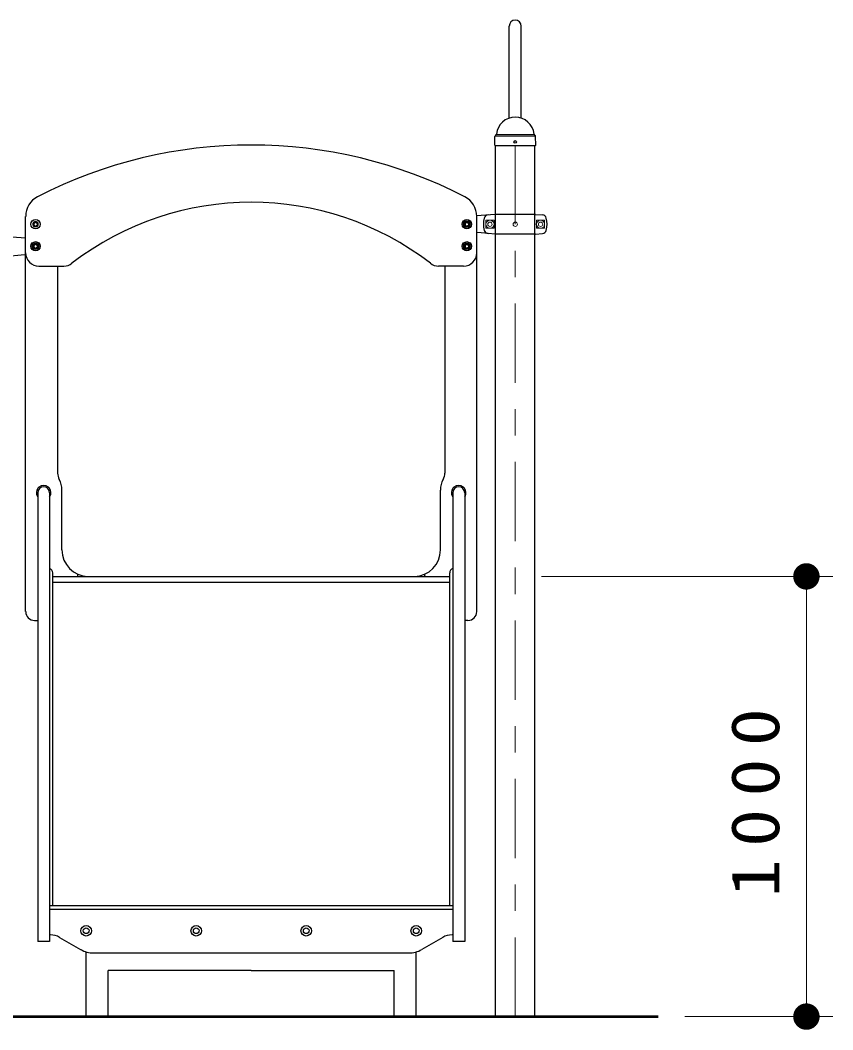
# Model space of a CAD drawing. Units: millimetres on the paper, scale 1:60. Extents: x -385 to 76, y -594 to 267.
# Drawn here: x -68.1 to -37.32, y -226.69 to -188.46 of the extents above; entities that cross this region are included whole.
import ezdxf

# ---------------------------------------------------------------- set-up
doc = ezdxf.new("R2010")
doc.units = ezdxf.units.MM
doc.linetypes.add('USER1', pattern=[4.5, 2.5, -2])
doc.linetypes.add('USER2', pattern=[6, 3, -1, 1, -1])
doc.layers.add('1_60', color=7, linetype='Continuous', lineweight=25)
doc.styles.add('ＭＳ ゴシック', font='')
doc.styles.get('ＭＳ ゴシック').set_extended_font_data('MS Gothic')

# ---------------------------------------------------------------- blocks, each defined once
blk = doc.blocks.new('filled_dot')
at = {"color": 0, "linetype": 'Continuous', "lineweight": -2, "const_width": 1.25}
blk.add_lwpolyline([(-0.625, 0, 1), (0.625, 0, 1)], format="xyb", close=True, dxfattribs=at)

msp = doc.modelspace()

# ---------------------------------------------------------------- linework, layer by layer
at = {"layer": '1_60'}
for p, q in [((-49.572, -192.172), (-49.572, -188.689)), ((-49.119, -192.172), (-49.119, -188.689)), ((-50.12, -193.197), (-50.113, -192.866)), ((-50.093, -192.818), (-50.074, -192.8)), ((-48.599, -192.818), (-48.617, -192.8)), ((-48.571, -193.197), (-48.578, -192.866)), ((-50.112, -193.205), (-50.12, -193.197)), ((-50.112, -193.205), (-48.579, -193.205)), ((-50.088, -226.189), (-50.088, -193.205)), ((-48.603, -226.189), (-48.603, -193.205)), ((-48.571, -193.197), (-48.579, -193.205)), ((-67.433, -206.355), (-67.433, -223.346)), ((-66.979, -206.355), (-66.979, -223.346)), ((-51.712, -206.355), (-51.712, -223.346)), ((-51.259, -206.355), (-51.259, -223.346)), ((-66.863, -209.522), (-51.829, -209.522)), ((-66.863, -209.738), (-51.829, -209.738)), ((-66.979, -221.985), (-51.712, -221.985)), ((-66.979, -222.118), (-51.712, -222.118)), ((-66.979, -223.346), (-67.433, -223.346)), ((-51.259, -223.346), (-51.712, -223.346)), ((-65.596, -226.189), (-65.596, -223.739)), ((-53.096, -226.189), (-53.096, -223.739)), ((-64.763, -226.189), (-64.763, -224.442)), ((-59.346, -224.442), (-64.763, -224.442)), ((-59.346, -224.442), (-53.929, -224.442)), ((-53.929, -226.189), (-53.929, -224.442))]:
    msp.add_line(p, q, dxfattribs=at)
at = {"layer": '1_60', "lineweight": 13}
for p, q in [((-50.09, -192.847), (-48.601, -192.847)), ((-50.06, -192.789), (-48.634, -192.789)), ((-48.346, -209.522), (-37.318, -209.522)), ((-38.318, -209.522), (-38.318, -226.189)), ((-42.928, -226.189), (-37.318, -226.189))]:
    msp.add_line(p, q, dxfattribs=at)
at = {"layer": '1_60', "linetype": 'USER1', "lineweight": 13}
msp.add_line((-50.087, -192.855), (-48.604, -192.855), dxfattribs=at)
at = {"layer": '1_60', "linetype": 'USER2', "lineweight": 13}
msp.add_line((-49.346, -226.189), (-49.346, -192.855), dxfattribs=at)
at = {"layer": '1_60', "color": 190}
for p, q in [((-67.888, -197.272), (-67.888, -195.89)), ((-50.804, -197.272), (-50.804, -195.841)), ((-67.888, -210.855), (-67.888, -196.126)), ((-50.804, -210.855), (-50.804, -196.126)), ((-67.388, -197.772), (-66.441, -197.772)), ((-66.679, -197.772), (-66.679, -205.607)), ((-51.304, -197.772), (-52.251, -197.772)), ((-52.012, -197.772), (-52.012, -205.607)), ((-66.513, -208.522), (-66.513, -206.253)), ((-52.179, -208.522), (-52.179, -206.253)), ((-67.554, -211.189), (-67.433, -211.189)), ((-51.137, -211.189), (-51.259, -211.189))]:
    msp.add_line(p, q, dxfattribs=at)
at = {"layer": '1_60', "color": 2}
for p, q in [((-50.637, -195.859), (-50.804, -195.872)), ((-50.112, -195.813), (-50.637, -195.859)), ((-48.579, -195.813), (-50.113, -195.813)), ((-48.579, -195.813), (-48.316, -195.836)), ((-68.579, -196.647), (-68.054, -196.693)), ((-68.054, -196.693), (-67.888, -196.705)), ((-50.637, -196.517), (-50.804, -196.505)), ((-50.112, -196.563), (-50.637, -196.517)), ((-48.579, -196.563), (-50.113, -196.563)), ((-48.579, -196.563), (-48.316, -196.54)), ((-68.579, -197.397), (-68.054, -197.351)), ((-68.054, -197.351), (-67.883, -197.338))]:
    msp.add_line(p, q, dxfattribs=at)
at = {"layer": '1_60', "color": 2, "lineweight": 13}
for p, q in [((-50.15, -196.034), (-50.458, -196.034)), ((-50.458, -196.342), (-50.458, -196.034)), ((-48.541, -196.034), (-48.233, -196.034)), ((-48.233, -196.342), (-48.233, -196.034)), ((-50.15, -196.342), (-50.458, -196.342)), ((-48.541, -196.342), (-48.233, -196.342))]:
    msp.add_line(p, q, dxfattribs=at)
at = {"layer": '1_60', "color": 4}
for p, q in [((-67.579, -196.15), (-67.513, -196.111)), ((-67.579, -196.15), (-67.579, -196.227)), ((-67.579, -196.227), (-67.513, -196.265)), ((-67.513, -196.111), (-67.446, -196.15)), ((-67.513, -196.265), (-67.446, -196.227)), ((-67.446, -196.15), (-67.446, -196.227)), ((-51.246, -196.15), (-51.179, -196.111)), ((-51.246, -196.15), (-51.246, -196.227)), ((-51.246, -196.227), (-51.179, -196.265)), ((-51.179, -196.111), (-51.112, -196.15)), ((-51.179, -196.265), (-51.112, -196.227)), ((-51.112, -196.15), (-51.112, -196.227)), ((-67.579, -196.983), (-67.513, -196.945)), ((-67.579, -196.983), (-67.579, -197.06)), ((-67.579, -197.06), (-67.513, -197.099)), ((-67.513, -196.945), (-67.446, -196.983)), ((-67.513, -197.099), (-67.446, -197.06)), ((-67.446, -196.983), (-67.446, -197.06)), ((-51.246, -196.983), (-51.179, -196.945)), ((-51.246, -196.983), (-51.246, -197.06)), ((-51.246, -197.06), (-51.179, -197.099)), ((-51.179, -196.945), (-51.112, -196.983)), ((-51.179, -197.099), (-51.112, -197.06)), ((-51.112, -196.983), (-51.112, -197.06))]:
    msp.add_line(p, q, dxfattribs=at)
at = {"layer": '1_60', "color": 94}
for p, q in [((-66.863, -221.985), (-66.863, -209.386)), ((-51.829, -221.985), (-51.829, -209.386)), ((-66.602, -223.189), (-65.805, -223.65)), ((-52.09, -223.189), (-52.887, -223.65)), ((-65.321, -223.779), (-53.37, -223.779))]:
    msp.add_line(p, q, dxfattribs=at)
at = {"layer": '1_60', "color": 94, "linetype": 'USER1', "lineweight": 13}
msp.add_line((-51.259, -211.189), (-51.221, -211.189), dxfattribs=at)
at = {"layer": '1_60', "color": 94, "lineweight": 13}
for p, q in [((-66.952, -223.096), (-66.979, -223.096)), ((-51.74, -223.096), (-51.712, -223.096))]:
    msp.add_line(p, q, dxfattribs=at)
at = {"layer": '1_60', "lineweight": 50}
msp.add_line((-182.962, -226.189), (-43.928, -226.189), dxfattribs=at)
at = {"layer": '1_60'}
msp.add_circle((-49.346, -193.072), 0.05, dxfattribs=at)
at = {"layer": '1_60', "color": 4}
for centre in [(-67.513, -196.188), (-51.179, -196.188), (-67.513, -197.022), (-51.179, -197.022)]:
    msp.add_circle(centre, 0.175, dxfattribs=at)
at = {"layer": '1_60', "color": 4, "linetype": 'USER1', "lineweight": 13}
for centre in [(-67.513, -196.188), (-51.179, -196.188), (-67.513, -197.022), (-51.179, -197.022)]:
    msp.add_circle(centre, 0.104, dxfattribs=at)
at = {"layer": '1_60', "color": 4, "lineweight": 13}
for centre in [(-67.513, -196.188), (-51.179, -196.188), (-67.513, -197.022), (-51.179, -197.022)]:
    msp.add_circle(centre, 0.0917, dxfattribs=at)
at = {"layer": '1_60', "color": 190}
for centre in [(-51.179, -196.188), (-67.513, -197.022), (-51.179, -197.022)]:
    msp.add_circle(centre, 0.125, dxfattribs=at)
at = {"layer": '1_60', "color": 2, "lineweight": 13}
for centre, radius in [((-50.304, -196.188), 0.154), ((-48.387, -196.188), 0.154), ((-50.304, -196.188), 0.0833), ((-49.346, -196.188), 0.0833), ((-48.387, -196.188), 0.0833)]:
    msp.add_circle(centre, radius, dxfattribs=at)
at = {"layer": '1_60', "color": 94}
for centre, radius in [((-65.596, -222.939), 0.2), ((-65.596, -222.939), 0.108), ((-61.429, -222.939), 0.2), ((-61.429, -222.939), 0.108), ((-57.262, -222.939), 0.2), ((-57.262, -222.939), 0.108), ((-53.096, -222.939), 0.2), ((-53.096, -222.939), 0.108)]:
    msp.add_circle(centre, radius, dxfattribs=at)
at = {"layer": '1_60'}
for centre, radius, start, end in [((-49.346, -188.689), 0.227, 0, 180), ((-49.346, -192.855), 0.72, 90, 173.3676), ((-49.346, -192.855), 0.72, 6.6324, 90), ((-50.043, -192.868), 0.07, 135, 178.996), ((-50.107, -192.767), 0.0467, 315, 353.3676), ((-48.584, -192.767), 0.0467, 186.6324, 225), ((-48.648, -192.868), 0.07, 1.0039, 45), ((-67.206, -206.355), 0.227, 0, 180), ((-51.486, -206.355), 0.227, 0, 180)]:
    msp.add_arc(centre, radius, start, end, dxfattribs=at)
at = {"layer": '1_60', "color": 190}
for centre, radius, start, end in [((-59.346, -210.861), 17.673, 62.7577, 117.2423), ((-67.054, -195.89), 0.833, 117.2423, 180), ((-51.637, -195.89), 0.833, 0, 62.7577), ((-59.346, -206.477), 11.122, 52.3787, 127.6213), ((-67.388, -197.272), 0.5, 180, 270), ((-51.304, -197.272), 0.5, 270, 0), ((-66.441, -197.272), 0.5, 270, 307.6212), ((-52.251, -197.272), 0.5, 232.3787, 270), ((-66.179, -205.607), 0.5, 180, 208.955), ((-52.512, -205.607), 0.5, 331.045, 0), ((-67.346, -206.253), 0.833, 0, 28.955), ((-51.346, -206.253), 0.833, 151.045, 180), ((-65.513, -208.522), 1, 180, 269.0607), ((-53.179, -208.522), 1, 270.9393, 0), ((-65.96, -209.472), 0.05, 270, 64.7912), ((-52.732, -209.472), 0.05, 115.2088, 270), ((-67.554, -210.855), 0.333, 180, 270), ((-51.137, -210.855), 0.333, 270, 0)]:
    msp.add_arc(centre, radius, start, end, dxfattribs=at)
at = {"layer": '1_60', "color": 2}
for centre, radius, start, end in [((-49.721, -196.188), 0.833, 163.8038, 196.1962), ((-50.361, -196.002), 0.167, 95, 163.8038), ((-48.33, -196.002), 0.167, 16.1962, 85), ((-48.971, -196.188), 0.833, 343.8037, 16.1962), ((-50.361, -196.374), 0.167, 196.1962, 265), ((-48.33, -196.374), 0.167, 275, 343.8037)]:
    msp.add_arc(centre, radius, start, end, dxfattribs=at)
at = {"layer": '1_60', "color": 2, "lineweight": 13}
for centre, start, end in [((-52.283, -196.188), 355.8705, 4.1295), ((-46.408, -196.188), 175.8705, 184.1295)]:
    msp.add_arc(centre, 2.139, start, end, dxfattribs=at)
at = {"layer": '1_60', "color": 2, "linetype": 'USER1', "lineweight": 13}
for centre, start, end in [((-50.112, -195.83), 0, 91.9889), ((-50.112, -196.547), 270, 0)]:
    msp.add_arc(centre, 0.0167, start, end, dxfattribs=at)
at = {"layer": '1_60', "color": 21}
for centre in [(-67.206, -206.355), (-51.486, -206.355)]:
    msp.add_arc(centre, 0.275, 325.5118, 214.4882, dxfattribs=at)
at = {"layer": '1_60', "color": 94}
for centre, radius, start, end in [((-67.029, -209.386), 0.167, 0, 72.5424), ((-51.662, -209.386), 0.167, 107.4576, 180), ((-66.952, -223.796), 0.7, 60, 90), ((-51.74, -223.796), 0.7, 90, 120), ((-65.321, -222.812), 0.967, 240, 270), ((-53.37, -222.812), 0.967, 270, 300)]:
    msp.add_arc(centre, radius, start, end, dxfattribs=at)

# ---------------------------------------------------------------- block references
at = {"layer": '1_60', "lineweight": 13, "xscale": 0.4, "yscale": 0.4}
for p, rotation in [((-38.318, -209.522), 270), ((-38.318, -226.189), 90)]:
    msp.add_blockref('filled_dot', p, dxfattribs=dict(at, rotation=rotation))

# ---------------------------------------------------------------- texts
at = {"layer": '1_60', "insert": (-39.318, -217.855), "char_height": 1.833, "attachment_point": 8, "rotation": 90, "style": 'ＭＳ ゴシック'}
msp.add_mtext('\\T1.33;\\W1.15;1000', dxfattribs=at)

doc.saveas('drawing.dxf')
